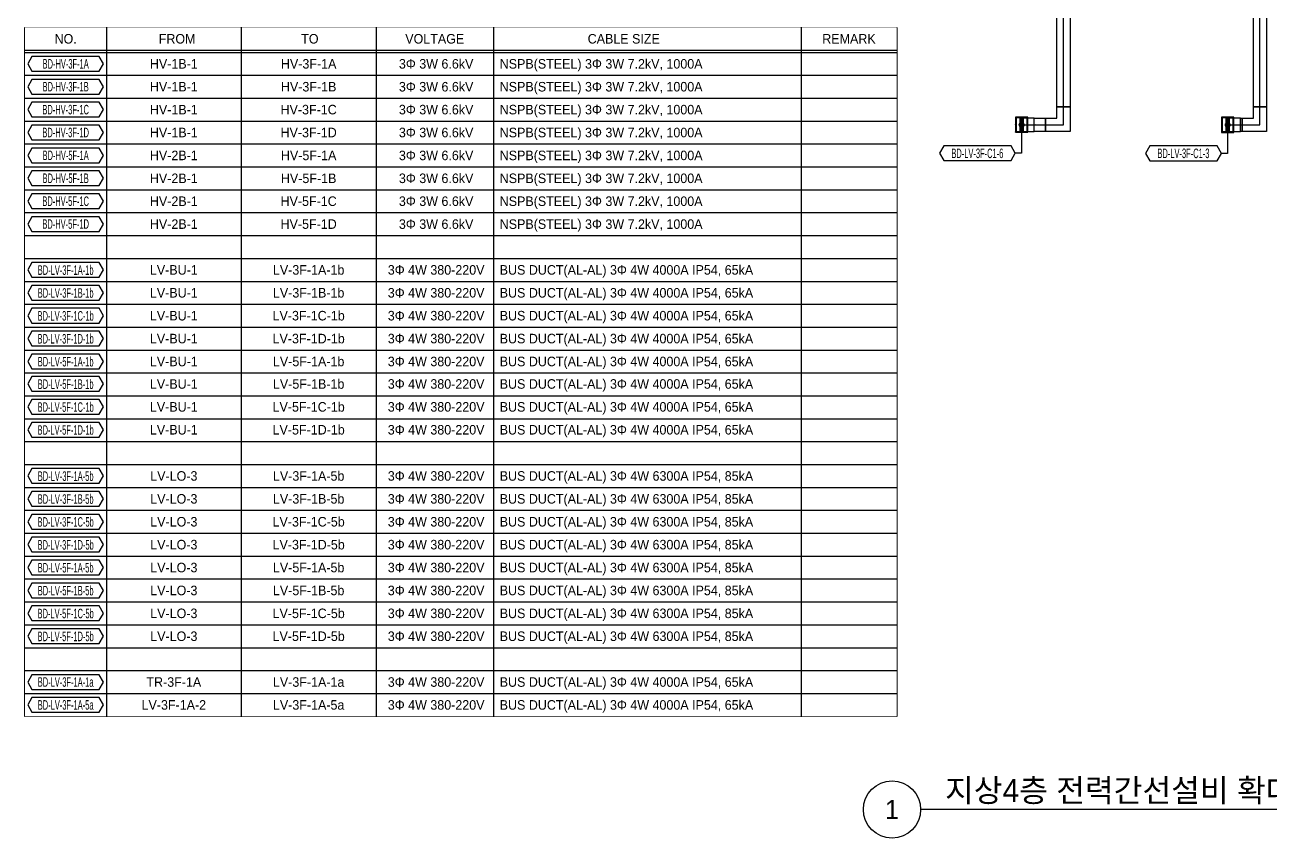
# Model space of a CAD drawing. Header units: millimetres. Extents: x 28486 to 374549, y -351975 to 868946.
# Drawn here: x 259986 to 308922, y 360825 to 392790 of the extents above; entities that cross this region are included whole.
import ezdxf
from ezdxf.enums import TextEntityAlignment as Align

# ---------------------------------------------------------------- set-up
doc = ezdxf.new("R2010")
doc.units = ezdxf.units.MM
doc.header["$LTSCALE"] = 150
doc.layers.get('Defpoints').update_dxf_attribs({"color": 150})
for name, color, linetype in [('-----26 Electrical Cable Tray_HV_발전기 B', 103, 'Continuous'), ('-----27 Bus Duct_LV_380-220V_IT BACK UP', 2, 'Continuous'), ('-----29 Cable Schedule', 1, 'Continuous'), ('-----29 주기', 1, 'Continuous'), ('-----30 Text', 2, 'Continuous'), ('-----41 Drawing Title', 2, 'Continuous'), ('-----99 Cable Schedule', 2, 'Continuous')]:
    doc.layers.add(name, color=color, linetype=linetype)
doc.styles.add('ELEC', font='')
doc.styles.get("Standard").update_dxf_attribs({"font": ''})
doc.styles.get('ELEC').set_extended_font_data('Dotum')
doc.styles.get('Standard').set_extended_font_data('Dotum')
doc.dimstyles.new('전기통신참고용-치수', dxfattribs={"dimscale": 15, "dimtxt": 2, "dimasz": 0, "dimexe": 0, "dimexo": 0, "dimgap": 0.4, "dimtad": 4, "dimdec": 0, "dimzin": 0, "dimdsep": 46, "dimtxsty": 'Standard', "dimblk": 'NONE', "dimcen": 0, "dimse1": 1, "dimse2": 1, "dimsd1": 1, "dimsd2": 1, "dimclrd": 8, "dimclre": 8, "dimclrt": 8, "dimadec": 0, "dimazin": 0, "dimtfac": 1, "dimtdec": 0, "dimtix": 1, "dimtmove": 2, "dimatfit": 0, "dimldrblk": 'NONE', "dimfxl": 2, "dimtolj": 1, "dimtzin": 0, "dimarcsym": 0})

# ---------------------------------------------------------------- blocks, each defined once
blk = doc.blocks.new('*D251')
at = {"layer": 'Defpoints', "color": 0, "transparency": 16777216}
for p in [(0, 12266), (520, 12266), (520, 12266)]:
    blk.add_point(p, dxfattribs=at)
at = {"color": 0, "transparency": 16777216, "insert": (260, 12245), "char_height": 30, "attachment_point": 5}
blk.add_mtext('\\A1;{\\C0;520}', dxfattribs=at)
blk = doc.blocks.new('_None')
blk = doc.blocks.new('*D252')
at = {"layer": 'Defpoints', "color": 0, "transparency": 16777216}
for p in [(520, 12266), (520, 12266), (520, 1533)]:
    blk.add_point(p, dxfattribs=at)
at = {"color": 0, "transparency": 16777216, "insert": (499, 6899), "char_height": 30, "attachment_point": 5, "rotation": 90}
blk.add_mtext('\\A1;{\\C0;10734}', dxfattribs=at)
blk = doc.blocks.new('*D253')
at = {"layer": 'Defpoints', "color": 0, "transparency": 16777216}
for p in [(0, 1533), (520, 1533), (520, 1533)]:
    blk.add_point(p, dxfattribs=at)
at = {"color": 0, "transparency": 16777216, "insert": (260, 1554), "char_height": 30, "attachment_point": 5}
blk.add_mtext('\\A1;{\\C0;520}', dxfattribs=at)
blk = doc.blocks.new('*U23')
at = {"color": 1}
for p, q in [((60, 260), (-60, -260)), ((-60, 260), (60, -260))]:
    blk.add_line(p, q, dxfattribs=at)
at = {"color": 0}
blk.add_line((0, -298.5), (0, 298.5), dxfattribs=at)
for points in [[(-245, -298.5), (245, -298.5), (245, 298.5), (-245, 298.5)], [(-215, -267.5), (215, -267.5), (215, 267.5), (-215, 267.5)]]:
    blk.add_lwpolyline(points, close=True, dxfattribs=at)
at = {"color": 1}
blk.add_lwpolyline([(60, -260), (-60, -260), (-60, 260), (60, 260)], close=True, dxfattribs=at)
for points in [[(-60, 14, -0.41421356), (-58, 16), (-17.2, 16, 0.41421356), (-16.2, 17), (-16.2, 227, 0.41421356), (-17.2, 228), (-58, 228, -0.41421356), (-60, 230), (-60, 260, -0.41421356), (-59, 259), (-59, 230, 0.41421356), (-58, 229), (58, 229, 0.41421356), (59, 230), (59, 259, -0.41421356), (60, 260), (60, 230, -0.41421356), (58, 228), (17.2, 228, 0.41421356), (16.2, 227), (16.2, 17, 0.41421356), (17.2, 16), (58, 16, -0.41421356), (60, 14), (60, 2, -0.41421356), (59, 3), (59, 14, 0.41421356), (58, 15), (-58, 15, 0.41421356), (-59, 14), (-59, 3, -0.41421356), (-60, 2), (-60, 2), (-60, 2), (-60, 2)], [(-60, -230, -0.41421356), (-58, -228), (-17.2, -228, 0.41421356), (-16.2, -227), (-16.2, -17, 0.41421356), (-17.2, -16), (-58, -16, -0.41421356), (-60, -14), (-60, 0, -0.41421356), (-59, -1), (-59, -14, 0.41421356), (-58, -15), (58, -15, 0.41421356), (59, -14), (59, -1, -0.41421356), (60, 0), (60, -14, -0.41421356), (58, -16), (17.2, -16, 0.41421356), (16.2, -17), (16.2, -227, 0.41421356), (17.2, -228), (58, -228, -0.41421356), (60, -230), (60, -260, -0.41421356), (59, -259), (59, -230, 0.41421356), (58, -229), (-58, -229, 0.41421356), (-59, -230), (-59, -259, -0.41421356), (-60, -260), (-60, -260), (-60, -260), (-60, -260)], [(-15.2, 17), (-15.2, 227, -0.41421356), (-14.2, 228), (14.2, 228, -0.41421356), (15.2, 227), (15.2, 17, -0.41421356), (14.2, 16), (-14.2, 16, -0.41421356)], [(-14.2, 18), (-14.2, 226, -0.41421356), (-13.2, 227), (-8.85, 227, -0.41421356), (-7.85, 226), (-7.85, 18, -0.41421356), (-8.85, 17), (-13.2, 17, -0.41421356)], [(-6.85, 18), (-6.85, 226, -0.41421356), (-5.85, 227), (-1.5, 227, -0.41421356), (-0.5, 226), (-0.5, 18, -0.41421356), (-1.5, 17), (-5.85, 17, -0.41421356)], [(0.5, 18), (0.5, 226, -0.41421356), (1.5, 227), (5.85, 227, -0.41421356), (6.85, 226), (6.85, 18, -0.41421356), (5.85, 17), (1.5, 17, -0.41421356)], [(7.85, 18), (7.85, 226, -0.41421356), (8.85, 227), (13.2, 227, -0.41421356), (14.2, 226), (14.2, 18, -0.41421356), (13.2, 17), (8.85, 17, -0.41421356)], [(-15.2, -227), (-15.2, -17, -0.41421356), (-14.2, -16), (14.2, -16, -0.41421356), (15.2, -17), (15.2, -227, -0.41421356), (14.2, -228), (-14.2, -228, -0.41421356)], [(-14.2, -226), (-14.2, -18, -0.41421356), (-13.2, -17), (-8.85, -17, -0.41421356), (-7.85, -18), (-7.85, -226, -0.41421356), (-8.85, -227), (-13.2, -227, -0.41421356)], [(-6.85, -226), (-6.85, -18, -0.41421356), (-5.85, -17), (-1.5, -17, -0.41421356), (-0.5, -18), (-0.5, -226, -0.41421356), (-1.5, -227), (-5.85, -227, -0.41421356)], [(0.5, -226), (0.5, -18, -0.41421356), (1.5, -17), (5.85, -17, -0.41421356), (6.85, -18), (6.85, -226, -0.41421356), (5.85, -227), (1.5, -227, -0.41421356)], [(7.85, -226), (7.85, -18, -0.41421356), (8.85, -17), (13.2, -17, -0.41421356), (14.2, -18), (14.2, -226, -0.41421356), (13.2, -227), (8.85, -227, -0.41421356)]]:
    blk.add_lwpolyline(points, format="xyb", close=True, dxfattribs=at)
at = {"color": 0}
for centre in [(-230, 283), (-230, 0), (-25, 283), (25, 283), (230, 283), (230, 0), (-230, -283), (-25, -283), (25, -283), (230, -283)]:
    blk.add_circle(centre, 5, dxfattribs=at)
at = {"color": 0, "style": 'ELEC'}
blk.add_text('BD Flanged End-AL 4000A', height=10, dxfattribs=at).set_placement((-210, -257.5), align=Align.MIDDLE_LEFT)
blk = doc.blocks.new('*U22')
at = {"color": 1}
for p, q in [((340, 260), (220, -260)), ((220, 260), (340, -260))]:
    blk.add_line(p, q, dxfattribs=at)
at = {"color": 0}
blk.add_lwpolyline([(-220, -260), (220, -260), (220, 260), (-220, 260)], close=True, dxfattribs=at)
at = {"color": 1}
blk.add_lwpolyline([(220, 0), (-220, 0)], dxfattribs=at)
at = {"color": 0}
blk.add_lwpolyline([(220, -260), (340, -260), (340, 260), (220, 260)], dxfattribs=at)
at = {"color": 1}
for points in [[(220, 14, -0.41421356), (222, 16), (262.8, 16, 0.41421356), (263.8, 17), (263.8, 227, 0.41421356), (262.8, 228), (222, 228, -0.41421356), (220, 230), (220, 260, -0.41421356), (221, 259), (221, 230, 0.41421356), (222, 229), (338, 229, 0.41421356), (339, 230), (339, 259, -0.41421356), (340, 260), (340, 230, -0.41421356), (338, 228), (297.2, 228, 0.41421356), (296.2, 227), (296.2, 17, 0.41421356), (297.2, 16), (338, 16, -0.41421356), (340, 14), (340, 2, -0.41421356), (339, 3), (339, 14, 0.41421356), (338, 15), (222, 15, 0.41421356), (221, 14), (221, 3, -0.41421356), (220, 2), (220, 2), (220, 2), (220, 2)], [(220, -230, -0.41421356), (222, -228), (262.8, -228, 0.41421356), (263.8, -227), (263.8, -17, 0.41421356), (262.8, -16), (222, -16, -0.41421356), (220, -14), (220, 0, -0.41421356), (221, -1), (221, -14, 0.41421356), (222, -15), (338, -15, 0.41421356), (339, -14), (339, -1, -0.41421356), (340, 0), (340, -14, -0.41421356), (338, -16), (297.2, -16, 0.41421356), (296.2, -17), (296.2, -227, 0.41421356), (297.2, -228), (338, -228, -0.41421356), (340, -230), (340, -260, -0.41421356), (339, -259), (339, -230, 0.41421356), (338, -229), (222, -229, 0.41421356), (221, -230), (221, -259, -0.41421356), (220, -260), (220, -260), (220, -260), (220, -260)], [(264.8, 17), (264.8, 227, -0.41421356), (265.8, 228), (294.2, 228, -0.41421356), (295.2, 227), (295.2, 17, -0.41421356), (294.2, 16), (265.8, 16, -0.41421356)], [(265.8, 18), (265.8, 226, -0.41421356), (266.8, 227), (271.15, 227, -0.41421356), (272.15, 226), (272.15, 18, -0.41421356), (271.15, 17), (266.8, 17, -0.41421356)], [(273.15, 18), (273.15, 226, -0.41421356), (274.15, 227), (278.5, 227, -0.41421356), (279.5, 226), (279.5, 18, -0.41421356), (278.5, 17), (274.15, 17, -0.41421356)], [(280.5, 18), (280.5, 226, -0.41421356), (281.5, 227), (285.85, 227, -0.41421356), (286.85, 226), (286.85, 18, -0.41421356), (285.85, 17), (281.5, 17, -0.41421356)], [(287.85, 18), (287.85, 226, -0.41421356), (288.85, 227), (293.2, 227, -0.41421356), (294.2, 226), (294.2, 18, -0.41421356), (293.2, 17), (288.85, 17, -0.41421356)], [(264.8, -227), (264.8, -17, -0.41421356), (265.8, -16), (294.2, -16, -0.41421356), (295.2, -17), (295.2, -227, -0.41421356), (294.2, -228), (265.8, -228, -0.41421356)], [(265.8, -226), (265.8, -18, -0.41421356), (266.8, -17), (271.15, -17, -0.41421356), (272.15, -18), (272.15, -226, -0.41421356), (271.15, -227), (266.8, -227, -0.41421356)], [(273.15, -226), (273.15, -18, -0.41421356), (274.15, -17), (278.5, -17, -0.41421356), (279.5, -18), (279.5, -226, -0.41421356), (278.5, -227), (274.15, -227, -0.41421356)], [(280.5, -226), (280.5, -18, -0.41421356), (281.5, -17), (285.85, -17, -0.41421356), (286.85, -18), (286.85, -226, -0.41421356), (285.85, -227), (281.5, -227, -0.41421356)], [(287.85, -226), (287.85, -18, -0.41421356), (288.85, -17), (293.2, -17, -0.41421356), (294.2, -18), (294.2, -226, -0.41421356), (293.2, -227), (288.85, -227, -0.41421356)]]:
    blk.add_lwpolyline(points, format="xyb", close=True, dxfattribs=at)
at = {"color": 0, "style": 'ELEC'}
blk.add_text('BD ELBOW(VERT)-AL 4000A', height=10, dxfattribs=at).set_placement((-215, -250), align=Align.MIDDLE_LEFT)
blk = doc.blocks.new('*U24')
at = {"color": 0}
blk.add_lwpolyline([(-260, -260), (700, -260), (700, 260), (260, 260), (260, 700), (-260, 700)], close=True, dxfattribs=at)
at = {"color": 1}
blk.add_lwpolyline([(700, 0), (0, 0), (0, 700)], dxfattribs=at)
at = {"color": 0, "style": 'ELEC'}
blk.add_text('BD ELBOW(HORIZ)-AL 4000A', height=10, dxfattribs=at).set_placement((-255, -250), align=Align.MIDDLE_LEFT)
blk = doc.blocks.new('*D259')
at = {"layer": 'Defpoints', "color": 0, "transparency": 16777216}
for p in [(0, 10499), (520, 10499), (520, 10499)]:
    blk.add_point(p, dxfattribs=at)
at = {"color": 0, "transparency": 16777216, "insert": (260, 10478), "char_height": 30, "attachment_point": 5}
blk.add_mtext('\\A1;{\\C0;520}', dxfattribs=at)
blk = doc.blocks.new('*D260')
at = {"layer": 'Defpoints', "color": 0, "transparency": 16777216}
for p in [(520, 10499), (520, 10499), (520, -235)]:
    blk.add_point(p, dxfattribs=at)
at = {"color": 0, "transparency": 16777216, "insert": (499, 5132), "char_height": 30, "attachment_point": 5, "rotation": 90}
blk.add_mtext('\\A1;{\\C0;10735}', dxfattribs=at)
blk = doc.blocks.new('*D261')
at = {"layer": 'Defpoints', "color": 0, "transparency": 16777216}
for p in [(0, -235), (520, -235), (520, -235)]:
    blk.add_point(p, dxfattribs=at)
at = {"color": 0, "transparency": 16777216, "insert": (260, -214), "char_height": 30, "attachment_point": 5}
blk.add_mtext('\\A1;{\\C0;520}', dxfattribs=at)
blk = doc.blocks.new('A$C9a0ab699')
h = blk.add_hatch(color=0)
edge = h.paths.add_edge_path()
edge.add_arc((0, 0), 64, 720, 1080, ccw=False)
at = {"color": 0}
blk.add_circle((0, 0), 64, dxfattribs=at)
blk = doc.blocks.new('*D880')
at = {"layer": 'Defpoints', "color": 0, "transparency": 16777216}
for p in [(0, 7178), (520, 7178), (520, 7178)]:
    blk.add_point(p, dxfattribs=at)
at = {"color": 0, "transparency": 16777216, "insert": (260, 7157), "char_height": 30, "attachment_point": 5}
blk.add_mtext('\\A1;{\\C0;520}', dxfattribs=at)
blk = doc.blocks.new('*D881')
at = {"layer": 'Defpoints', "color": 0, "transparency": 16777216}
for p in [(520, 7178), (520, 7178), (520, 6734)]:
    blk.add_point(p, dxfattribs=at)
at = {"color": 0, "transparency": 16777216, "insert": (499, 6956), "char_height": 30, "attachment_point": 5, "rotation": 90}
blk.add_mtext('\\A1;{\\C0;444}', dxfattribs=at)
blk = doc.blocks.new('*D882')
at = {"layer": 'Defpoints', "color": 0, "transparency": 16777216}
for p in [(0, 6734), (520, 6734), (520, 6734)]:
    blk.add_point(p, dxfattribs=at)
at = {"color": 0, "transparency": 16777216, "insert": (260, 6755), "char_height": 30, "attachment_point": 5}
blk.add_mtext('\\A1;{\\C0;520}', dxfattribs=at)
blk = doc.blocks.new('*D884')
at = {"layer": 'Defpoints', "color": 0, "transparency": 16777216}
for p in [(0, 7178), (520, 7178), (520, 7178)]:
    blk.add_point(p, dxfattribs=at)
at = {"color": 0, "transparency": 16777216, "insert": (260, 7157), "char_height": 30, "attachment_point": 5}
blk.add_mtext('\\A1;{\\C0;520}', dxfattribs=at)
blk = doc.blocks.new('*D885')
at = {"layer": 'Defpoints', "color": 0, "transparency": 16777216}
for p in [(520, 7178), (520, 7178), (520, 7108)]:
    blk.add_point(p, dxfattribs=at)
at = {"color": 0, "transparency": 16777216, "insert": (499, 7143), "char_height": 30, "attachment_point": 5, "rotation": 90}
blk.add_mtext('\\A1;{\\C0;71}', dxfattribs=at)
blk = doc.blocks.new('*D886')
at = {"layer": 'Defpoints', "color": 0, "transparency": 16777216}
for p in [(0, 7108), (520, 7108), (520, 7108)]:
    blk.add_point(p, dxfattribs=at)
at = {"color": 0, "transparency": 16777216, "insert": (260, 7129), "char_height": 30, "attachment_point": 5}
blk.add_mtext('\\A1;{\\C0;520}', dxfattribs=at)
blk = doc.blocks.new('*U250')
at = {"color": 1}
blk.add_line((260, 12266.3), (260, 1532.7), dxfattribs=at)
at = {"color": 0}
blk.add_lwpolyline([(520, 1532.7), (0, 1532.7), (0, 12266.3), (520, 12266.3)], close=True, dxfattribs=at)
for base, p1, p2, override, picture, middle in [((520, 12266.3), (0, 12266.3), (520, 12266.3), {"dimtxsty": 'Standard', "dimclrd": 0, "dimclre": 0, "dimclrt": 0}, '*D251', (260, 12245.2)), ((520, 1532.7), (0, 1532.7), (520, 1532.7), {"dimtad": 1, "dimtxsty": 'Standard', "dimclrd": 0, "dimclre": 0, "dimclrt": 0}, '*D253', (260, 1553.7))]:
    dim = blk.add_linear_dim(base=base, p1=p1, p2=p2, text='{\\C0;<>}', dimstyle='전기통신참고용-치수', override=override, dxfattribs=at)
    dim.commit()
    dim.dimension.update_dxf_attribs({"geometry": picture, "text_midpoint": middle})
dim = blk.add_linear_dim(base=(520, 12266.3), p1=(520, 1532.7), p2=(520, 12266.3), angle=90, text='{\\C0;<>}', dimstyle='전기통신참고용-치수', override={"dimtad": 1, "dimtxsty": 'Standard', "dimclrd": 0, "dimclre": 0, "dimclrt": 0}, dxfattribs=at)
dim.commit()
dim.dimension.update_dxf_attribs({"geometry": '*D252', "text_midpoint": (499, 6899.5)})
blk = doc.blocks.new('*U258')
at = {"color": 1}
blk.add_line((260, 10499.1), (260, -235.5), dxfattribs=at)
at = {"color": 0}
blk.add_lwpolyline([(520, -235.5), (0, -235.5), (0, 10499.1), (520, 10499.1)], close=True, dxfattribs=at)
for base, p1, p2, override, picture, middle in [((520, 10499.1), (0, 10499.1), (520, 10499.1), {"dimtxsty": 'Standard', "dimclrd": 0, "dimclre": 0, "dimclrt": 0}, '*D259', (260, 10478.1)), ((520, -235.5), (0, -235.5), (520, -235.5), {"dimtad": 1, "dimtxsty": 'Standard', "dimclrd": 0, "dimclre": 0, "dimclrt": 0}, '*D261', (260, -214.5))]:
    dim = blk.add_linear_dim(base=base, p1=p1, p2=p2, text='{\\C0;<>}', dimstyle='전기통신참고용-치수', override=override, dxfattribs=at)
    dim.commit()
    dim.dimension.update_dxf_attribs({"geometry": picture, "text_midpoint": middle})
dim = blk.add_linear_dim(base=(520, 10499.1), p1=(520, -235.5), p2=(520, 10499.1), angle=90, text='{\\C0;<>}', dimstyle='전기통신참고용-치수', override={"dimtad": 1, "dimtxsty": 'Standard', "dimclrd": 0, "dimclre": 0, "dimclrt": 0}, dxfattribs=at)
dim.commit()
dim.dimension.update_dxf_attribs({"geometry": '*D260', "text_midpoint": (499, 5131.8)})
blk = doc.blocks.new('*U879')
at = {"color": 1}
blk.add_line((260, 7178.4), (260, 6734.1), dxfattribs=at)
at = {"color": 0}
blk.add_lwpolyline([(520, 6734.1), (0, 6734.1), (0, 7178.4), (520, 7178.4)], close=True, dxfattribs=at)
for base, p1, p2, override, picture, middle in [((520, 7178.4), (0, 7178.4), (520, 7178.4), {"dimtxsty": 'Standard', "dimclrd": 0, "dimclre": 0, "dimclrt": 0}, '*D880', (260, 7157.4)), ((520, 6734.1), (0, 6734.1), (520, 6734.1), {"dimtad": 1, "dimtxsty": 'Standard', "dimclrd": 0, "dimclre": 0, "dimclrt": 0}, '*D882', (260, 6755.1))]:
    dim = blk.add_linear_dim(base=base, p1=p1, p2=p2, text='{\\C0;<>}', dimstyle='전기통신참고용-치수', override=override, dxfattribs=at)
    dim.commit()
    dim.dimension.update_dxf_attribs({"geometry": picture, "text_midpoint": middle})
dim = blk.add_linear_dim(base=(520, 7178.4), p1=(520, 6734.1), p2=(520, 7178.4), angle=90, text='{\\C0;<>}', dimstyle='전기통신참고용-치수', override={"dimtad": 1, "dimtxsty": 'Standard', "dimclrd": 0, "dimclre": 0, "dimclrt": 0}, dxfattribs=at)
dim.commit()
dim.dimension.update_dxf_attribs({"geometry": '*D881', "text_midpoint": (499, 6956.2)})
blk = doc.blocks.new('*U883')
at = {"color": 1}
blk.add_line((260, 7178.4), (260, 7107.9), dxfattribs=at)
at = {"color": 0}
blk.add_lwpolyline([(520, 7107.9), (0, 7107.9), (0, 7178.4), (520, 7178.4)], close=True, dxfattribs=at)
for base, p1, p2, override, picture, middle in [((520, 7178.4), (0, 7178.4), (520, 7178.4), {"dimtxsty": 'Standard', "dimclrd": 0, "dimclre": 0, "dimclrt": 0}, '*D884', (260, 7157.4)), ((520, 7107.9), (0, 7107.9), (520, 7107.9), {"dimtad": 1, "dimtxsty": 'Standard', "dimclrd": 0, "dimclre": 0, "dimclrt": 0}, '*D886', (260, 7128.9))]:
    dim = blk.add_linear_dim(base=base, p1=p1, p2=p2, text='{\\C0;<>}', dimstyle='전기통신참고용-치수', override=override, dxfattribs=at)
    dim.commit()
    dim.dimension.update_dxf_attribs({"geometry": picture, "text_midpoint": middle})
dim = blk.add_linear_dim(base=(520, 7178.3746), p1=(520, 7107.8743), p2=(520, 7178.3746), angle=90, text='{\\C0;<>}', dimstyle='전기통신참고용-치수', override={"dimtad": 1, "dimtxsty": 'Standard', "dimclrd": 0, "dimclre": 0, "dimclrt": 0}, dxfattribs=at)
dim.commit()
dim.dimension.update_dxf_attribs({"geometry": '*D885', "text_midpoint": (499, 7143.1245)})

msp = doc.modelspace()

# ---------------------------------------------------------------- linework, layer by layer
at = {"layer": '-----29 Cable Schedule', "color": 3}
msp.add_lwpolyline([(259986, 392694), (294247, 392694), (294247, 365610), (259986, 365610)], close=True, dxfattribs=at)
at = {"layer": '-----29 주기', "elevation": 0}
for points in [[(296095, 388031), (295928, 387742), (296095, 387454), (298740, 387454), (298907, 387742), (298740, 388031)], [(304194, 388030), (304027, 387741), (304194, 387453), (306839, 387453), (307006, 387741), (306839, 388030)]]:
    msp.add_lwpolyline(points, close=True, dxfattribs=at)
at = {"layer": '-----41 Drawing Title', "color": 7}
msp.add_line((323711, 361950), (295189, 361950), dxfattribs=at)
msp.add_circle((294064, 361950), 1125, dxfattribs=at)
at = {"layer": '-----99 Cable Schedule', "color": 1, "elevation": 0}
for points in [[(299154, 388870), (299154, 387742), (298907, 387742)], [(307253, 388869), (307253, 387741), (307006, 387741)]]:
    msp.add_lwpolyline(points, dxfattribs=at)

# ---------------------------------------------------------------- block references
at = {"layer": '-----27 Bus Duct_LV_380-220V_IT BACK UP'}
for name, p, rotation in [('*U250', (301059, 401833, 0), 180), ('*U258', (308784, 400065, 0), 180), ('*U22', (299435, 388866, 0), 180), ('*U879', (306833, 388606, 0), 89.99999999999999), ('*U22', (307534, 388865, 0), 180), ('*U883', (314932, 388605, 0), 89.99999999999999)]:
    msp.add_blockref(name, p, dxfattribs=dict(at, rotation=rotation))
at = {"layer": '-----27 Bus Duct_LV_380-220V_IT BACK UP', "xscale": -1}
for p in [(300799, 388866, 0), (308524, 388865, 0)]:
    msp.add_blockref('*U24', p, dxfattribs=at)
at = {"layer": '-----27 Bus Duct_LV_380-220V_IT BACK UP'}
for p in [(299155, 388866, 0), (307254, 388865, 0)]:
    msp.add_blockref('*U23', p, dxfattribs=at)
at = {"layer": '-----99 Cable Schedule', "color": 1, "xscale": 1.40625, "yscale": 1.40625, "zscale": 1.40625, "rotation": 270}
for p in [(299155, 388866, 0), (307254, 388865, 0)]:
    msp.add_blockref('A$C9a0ab699', p, dxfattribs=at)

# ---------------------------------------------------------------- texts
at = {"layer": '-----30 Text', "linetype": 'Continuous', "style": 'ELEC', "width": 0.6}
for s, p in [('BD-LV-3F-C1-6', (297417, 387742, 0)), ('BD-LV-3F-C1-3', (305516, 387741, 0))]:
    msp.add_text(s, height=375, dxfattribs=at).set_placement(p, align=Align.MIDDLE)
at = {"layer": '-----41 Drawing Title', "color": 2, "style": 'ELEC'}
msp.add_text('지상4층 전력간선설비 확대 평면도(BUS DUCT)', height=900, dxfattribs=at).set_placement((296148, 362250))
at = {"layer": '-----41 Drawing Title', "color": 7, "style": 'ELEC'}
msp.add_text('1', height=750, dxfattribs=at).set_placement((294064, 361950), align=Align.MIDDLE)

# ---------------------------------------------------------------- next in the draw order: wipeouts: each hides what was drawn before it
at = {"color": 3}
msp.add_wipeout([(259986, 392694), (294247, 392694), (294247, 365610), (259986, 365610)], dxfattribs=at).dxf.layer = '-----26 Electrical Cable Tray_HV_발전기 B'

# ---------------------------------------------------------------- next in the draw order: linework, layer by layer
at = {"layer": '-----29 Cable Schedule'}
for p, q in [((263190, 392694), (263190, 391710)), ((268489, 392694), (268489, 391710)), ((273788, 392694), (273788, 391710)), ((278401, 392694), (278401, 391710)), ((290497, 392694), (290497, 391710))]:
    msp.add_line(p, q, dxfattribs=at)
at = {"layer": '-----29 Cable Schedule', "color": 3}
for p, q in [((259986, 391794), (294247, 391794)), ((259986, 391710), (294247, 391710))]:
    msp.add_line(p, q, dxfattribs=at)
at = {"layer": '-----29 Cable Schedule', "color": 1}
for p, q in [((263190, 391710), (263190, 365610)), ((268489, 391710), (268489, 365610)), ((273788, 391710), (273788, 365610)), ((278401, 391710), (278401, 365610)), ((290497, 391710), (290497, 365610)), ((259986, 390810), (294247, 390810)), ((259986, 389910), (294247, 389910)), ((259986, 389010), (294247, 389010)), ((259986, 388110), (294247, 388110)), ((259986, 387210), (294247, 387210)), ((259986, 386310), (294247, 386310)), ((259986, 385410), (294247, 385410)), ((259986, 384510), (294247, 384510)), ((259986, 383610), (294247, 383610)), ((259986, 382710), (294247, 382710)), ((259986, 381810), (294247, 381810)), ((259986, 380910), (294247, 380910)), ((259986, 380010), (294247, 380010)), ((259986, 379110), (294247, 379110)), ((259986, 378210), (294247, 378210)), ((259986, 377310), (294247, 377310)), ((259986, 376410), (294247, 376410)), ((259986, 375510), (294247, 375510)), ((259986, 374610), (294247, 374610)), ((259986, 373710), (294247, 373710)), ((259986, 372810), (294247, 372810)), ((259986, 371910), (294247, 371910)), ((259986, 371010), (294247, 371010)), ((259986, 370110), (294247, 370110)), ((259986, 369210), (294247, 369210)), ((259986, 368310), (294247, 368310)), ((259986, 367410), (294247, 367410)), ((259986, 366510), (294247, 366510))]:
    msp.add_line(p, q, dxfattribs=at)
at = {"layer": '-----29 주기', "elevation": 0}
for points in [[(260265, 391549), (260099, 391260), (260265, 390972), (262911, 390972), (263078, 391260), (262911, 391549)], [(260265, 390649), (260099, 390360), (260265, 390072), (262911, 390072), (263078, 390360), (262911, 390649)], [(260265, 389749), (260099, 389460), (260265, 389172), (262911, 389172), (263078, 389460), (262911, 389749)], [(260265, 388849), (260099, 388560), (260265, 388272), (262911, 388272), (263078, 388560), (262911, 388849)], [(260265, 387949), (260099, 387660), (260265, 387372), (262911, 387372), (263078, 387660), (262911, 387949)], [(260265, 387049), (260099, 386760), (260265, 386472), (262911, 386472), (263078, 386760), (262911, 387049)], [(260265, 386149), (260099, 385860), (260265, 385572), (262911, 385572), (263078, 385860), (262911, 386149)], [(260265, 385249), (260099, 384960), (260265, 384672), (262911, 384672), (263078, 384960), (262911, 385249)], [(260265, 383449), (260099, 383160), (260265, 382872), (262911, 382872), (263078, 383160), (262911, 383449)], [(260265, 379849), (260099, 379560), (260265, 379272), (262911, 379272), (263078, 379560), (262911, 379849)], [(260265, 378965), (260099, 378676), (260265, 378387), (262911, 378387), (263078, 378676), (262911, 378965)], [(260265, 378065), (260099, 377776), (260265, 377487), (262911, 377487), (263078, 377776), (262911, 378065)], [(260265, 377165), (260099, 376876), (260265, 376587), (262911, 376587), (263078, 376876), (262911, 377165)], [(260265, 375349), (260099, 375060), (260265, 374772), (262911, 374772), (263078, 375060), (262911, 375349)], [(260265, 374449), (260099, 374160), (260265, 373872), (262911, 373872), (263078, 374160), (262911, 374449)], [(260265, 372649), (260099, 372360), (260265, 372072), (262911, 372072), (263078, 372360), (262911, 372649)], [(260265, 371749), (260099, 371460), (260265, 371172), (262911, 371172), (263078, 371460), (262911, 371749)], [(260265, 370849), (260099, 370560), (260265, 370272), (262911, 370272), (263078, 370560), (262911, 370849)], [(260265, 369949), (260099, 369660), (260265, 369372), (262911, 369372), (263078, 369660), (262911, 369949)], [(260265, 369049), (260099, 368760), (260265, 368472), (262911, 368472), (263078, 368760), (262911, 369049)]]:
    msp.add_lwpolyline(points, close=True, dxfattribs=at)
at = {"layer": '-----29 주기'}
for points in [[(260265, 382549), (260099, 382260), (260265, 381972), (262911, 381972), (263078, 382260), (262911, 382549)], [(260265, 381649), (260099, 381360), (260265, 381072), (262911, 381072), (263078, 381360), (262911, 381649)], [(260265, 380749), (260099, 380460), (260265, 380172), (262911, 380172), (263078, 380460), (262911, 380749)], [(260265, 373549), (260099, 373260), (260265, 372972), (262911, 372972), (263078, 373260), (262911, 373549)], [(260265, 367249), (260099, 366960), (260265, 366671), (262911, 366671), (263078, 366960), (262911, 367249)], [(260265, 366349), (260099, 366060), (260265, 365771), (262911, 365771), (263078, 366060), (262911, 366349)]]:
    msp.add_lwpolyline(points, close=True, dxfattribs=at)

# ---------------------------------------------------------------- next in the draw order: texts
at = {"layer": '-----30 Text', "style": 'ELEC'}
msp.add_text('NO.', height=375, dxfattribs=at).set_placement((261588, 392244), align=Align.MIDDLE)
for s, p in [('FROM', (265968, 392244)), ('TO', (271186, 392244)), ('VOLTAGE', (276093, 392244)), ('CABLE SIZE', (283521, 392244)), ('REMARK', (292372, 392244)), ('HV-1B-1', (265839, 391260)), ('HV-3F-1A', (271138, 391260)), ('3Φ 3W 6.6kV', (276148, 391260)), ('HV-1B-1', (265839, 390360)), ('HV-3F-1B', (271138, 390360)), ('3Φ 3W 6.6kV', (276148, 390360)), ('HV-1B-1', (265839, 389460)), ('HV-3F-1C', (271138, 389460)), ('3Φ 3W 6.6kV', (276148, 389460)), ('HV-1B-1', (265839, 388560)), ('HV-3F-1D', (271138, 388560)), ('3Φ 3W 6.6kV', (276148, 388560)), ('HV-2B-1', (265839, 387660)), ('HV-5F-1A', (271138, 387660)), ('3Φ 3W 6.6kV', (276148, 387660)), ('HV-2B-1', (265839, 386760)), ('HV-5F-1B', (271138, 386760)), ('3Φ 3W 6.6kV', (276148, 386760)), ('HV-2B-1', (265839, 385860)), ('HV-5F-1C', (271138, 385860)), ('3Φ 3W 6.6kV', (276148, 385860)), ('HV-2B-1', (265839, 384960)), ('HV-5F-1D', (271138, 384960)), ('3Φ 3W 6.6kV', (276148, 384960)), ('LV-BU-1', (265839, 383160)), ('LV-3F-1A-1b', (271138, 383160)), ('3Φ 4W 380-220V', (276148, 383160)), ('LV-BU-1', (265839, 382260)), ('LV-3F-1B-1b', (271138, 382260)), ('3Φ 4W 380-220V', (276148, 382260)), ('LV-BU-1', (265839, 381360)), ('LV-3F-1C-1b', (271138, 381360)), ('3Φ 4W 380-220V', (276148, 381360)), ('LV-BU-1', (265839, 380460)), ('LV-3F-1D-1b', (271138, 380460)), ('3Φ 4W 380-220V', (276148, 380460)), ('LV-BU-1', (265839, 379560)), ('LV-5F-1A-1b', (271138, 379560)), ('3Φ 4W 380-220V', (276148, 379560)), ('LV-BU-1', (265839, 378676)), ('LV-5F-1B-1b', (271138, 378676)), ('3Φ 4W 380-220V', (276148, 378676)), ('LV-BU-1', (265839, 377776)), ('LV-5F-1C-1b', (271138, 377776)), ('3Φ 4W 380-220V', (276148, 377776)), ('LV-BU-1', (265839, 376876)), ('LV-5F-1D-1b', (271138, 376876)), ('3Φ 4W 380-220V', (276148, 376876)), ('LV-LO-3', (265839, 375060)), ('LV-3F-1A-5b', (271138, 375060)), ('3Φ 4W 380-220V', (276148, 375060)), ('LV-3F-1B-5b', (271138, 374160)), ('LV-LO-3', (265839, 374160)), ('3Φ 4W 380-220V', (276148, 374160)), ('LV-LO-3', (265839, 373260)), ('LV-3F-1C-5b', (271138, 373260)), ('3Φ 4W 380-220V', (276148, 373260)), ('LV-LO-3', (265839, 372360)), ('LV-3F-1D-5b', (271138, 372360)), ('3Φ 4W 380-220V', (276148, 372360)), ('LV-LO-3', (265839, 371460)), ('LV-5F-1A-5b', (271138, 371460)), ('3Φ 4W 380-220V', (276148, 371460)), ('LV-LO-3', (265839, 370560)), ('LV-5F-1B-5b', (271138, 370560)), ('3Φ 4W 380-220V', (276148, 370560)), ('LV-LO-3', (265839, 369660)), ('LV-5F-1C-5b', (271138, 369660)), ('3Φ 4W 380-220V', (276148, 369660)), ('LV-LO-3', (265839, 368760)), ('LV-5F-1D-5b', (271138, 368760)), ('3Φ 4W 380-220V', (276148, 368760)), ('TR-3F-1A', (265839, 366960)), ('LV-3F-1A-1a', (271138, 366960)), ('3Φ 4W 380-220V', (276148, 366960)), ('LV-3F-1A-2', (265839, 366060)), ('LV-3F-1A-5a', (271138, 366060)), ('3Φ 4W 380-220V', (276148, 366060))]:
    msp.add_text(s, height=375, dxfattribs=at).set_placement(p, align=Align.MIDDLE_CENTER)
at = {"layer": '-----30 Text', "linetype": 'Continuous', "style": 'ELEC', "width": 0.6}
for s, p in [('BD-HV-3F-1A', (261588, 391260)), ('BD-HV-3F-1B', (261588, 390360)), ('BD-HV-3F-1C', (261588, 389460)), ('BD-HV-3F-1D', (261588, 388560)), ('BD-HV-5F-1A', (261588, 387660)), ('BD-HV-5F-1B', (261588, 386760)), ('BD-HV-5F-1C', (261588, 385860)), ('BD-HV-5F-1D', (261588, 384960)), ('BD-LV-3F-1A-1b', (261588, 383160)), ('BD-LV-3F-1B-1b', (261588, 382260)), ('BD-LV-3F-1C-1b', (261588, 381360)), ('BD-LV-3F-1D-1b', (261588, 380460)), ('BD-LV-5F-1A-1b', (261588, 379560)), ('BD-LV-5F-1B-1b', (261588, 378676)), ('BD-LV-5F-1C-1b', (261588, 377776)), ('BD-LV-5F-1D-1b', (261588, 376876)), ('BD-LV-3F-1A-5b', (261588, 375060)), ('BD-LV-3F-1B-5b', (261588, 374160)), ('BD-LV-3F-1C-5b', (261588, 373260)), ('BD-LV-3F-1D-5b', (261588, 372360)), ('BD-LV-5F-1A-5b', (261588, 371460)), ('BD-LV-5F-1B-5b', (261588, 370560)), ('BD-LV-5F-1C-5b', (261588, 369660)), ('BD-LV-5F-1D-5b', (261588, 368760)), ('BD-LV-3F-1A-1a', (261588, 366960)), ('BD-LV-3F-1A-5a', (261588, 366060))]:
    msp.add_text(s, height=375, dxfattribs=at).set_placement(p, align=Align.MIDDLE)
at = {"layer": '-----30 Text', "style": 'ELEC'}
for s, p in [('NSPB(STEEL) 3Φ 3W 7.2kV, 1000A', (278646, 391260)), ('NSPB(STEEL) 3Φ 3W 7.2kV, 1000A', (278646, 390360)), ('NSPB(STEEL) 3Φ 3W 7.2kV, 1000A', (278646, 389460)), ('NSPB(STEEL) 3Φ 3W 7.2kV, 1000A', (278646, 388560)), ('NSPB(STEEL) 3Φ 3W 7.2kV, 1000A', (278646, 387660)), ('NSPB(STEEL) 3Φ 3W 7.2kV, 1000A', (278646, 386760)), ('NSPB(STEEL) 3Φ 3W 7.2kV, 1000A', (278646, 385860)), ('NSPB(STEEL) 3Φ 3W 7.2kV, 1000A', (278646, 384960)), ('BUS DUCT(AL-AL) 3Φ 4W 4000A IP54, 65kA', (278646, 383160)), ('BUS DUCT(AL-AL) 3Φ 4W 4000A IP54, 65kA', (278646, 382260)), ('BUS DUCT(AL-AL) 3Φ 4W 4000A IP54, 65kA', (278646, 381360)), ('BUS DUCT(AL-AL) 3Φ 4W 4000A IP54, 65kA', (278646, 380460)), ('BUS DUCT(AL-AL) 3Φ 4W 4000A IP54, 65kA', (278646, 379560)), ('BUS DUCT(AL-AL) 3Φ 4W 4000A IP54, 65kA', (278646, 378676)), ('BUS DUCT(AL-AL) 3Φ 4W 4000A IP54, 65kA', (278646, 377776)), ('BUS DUCT(AL-AL) 3Φ 4W 4000A IP54, 65kA', (278646, 376876)), ('BUS DUCT(AL-AL) 3Φ 4W 6300A IP54, 85kA', (278646, 375060)), ('BUS DUCT(AL-AL) 3Φ 4W 6300A IP54, 85kA', (278646, 374160)), ('BUS DUCT(AL-AL) 3Φ 4W 6300A IP54, 85kA', (278646, 373260)), ('BUS DUCT(AL-AL) 3Φ 4W 6300A IP54, 85kA', (278646, 372360)), ('BUS DUCT(AL-AL) 3Φ 4W 6300A IP54, 85kA', (278646, 371460)), ('BUS DUCT(AL-AL) 3Φ 4W 6300A IP54, 85kA', (278646, 370560)), ('BUS DUCT(AL-AL) 3Φ 4W 6300A IP54, 85kA', (278646, 369660)), ('BUS DUCT(AL-AL) 3Φ 4W 6300A IP54, 85kA', (278646, 368760)), ('BUS DUCT(AL-AL) 3Φ 4W 4000A IP54, 65kA', (278646, 366960)), ('BUS DUCT(AL-AL) 3Φ 4W 4000A IP54, 65kA', (278646, 366060))]:
    msp.add_text(s, height=375, dxfattribs=at).set_placement(p, align=Align.MIDDLE_LEFT)

doc.saveas('drawing.dxf')
